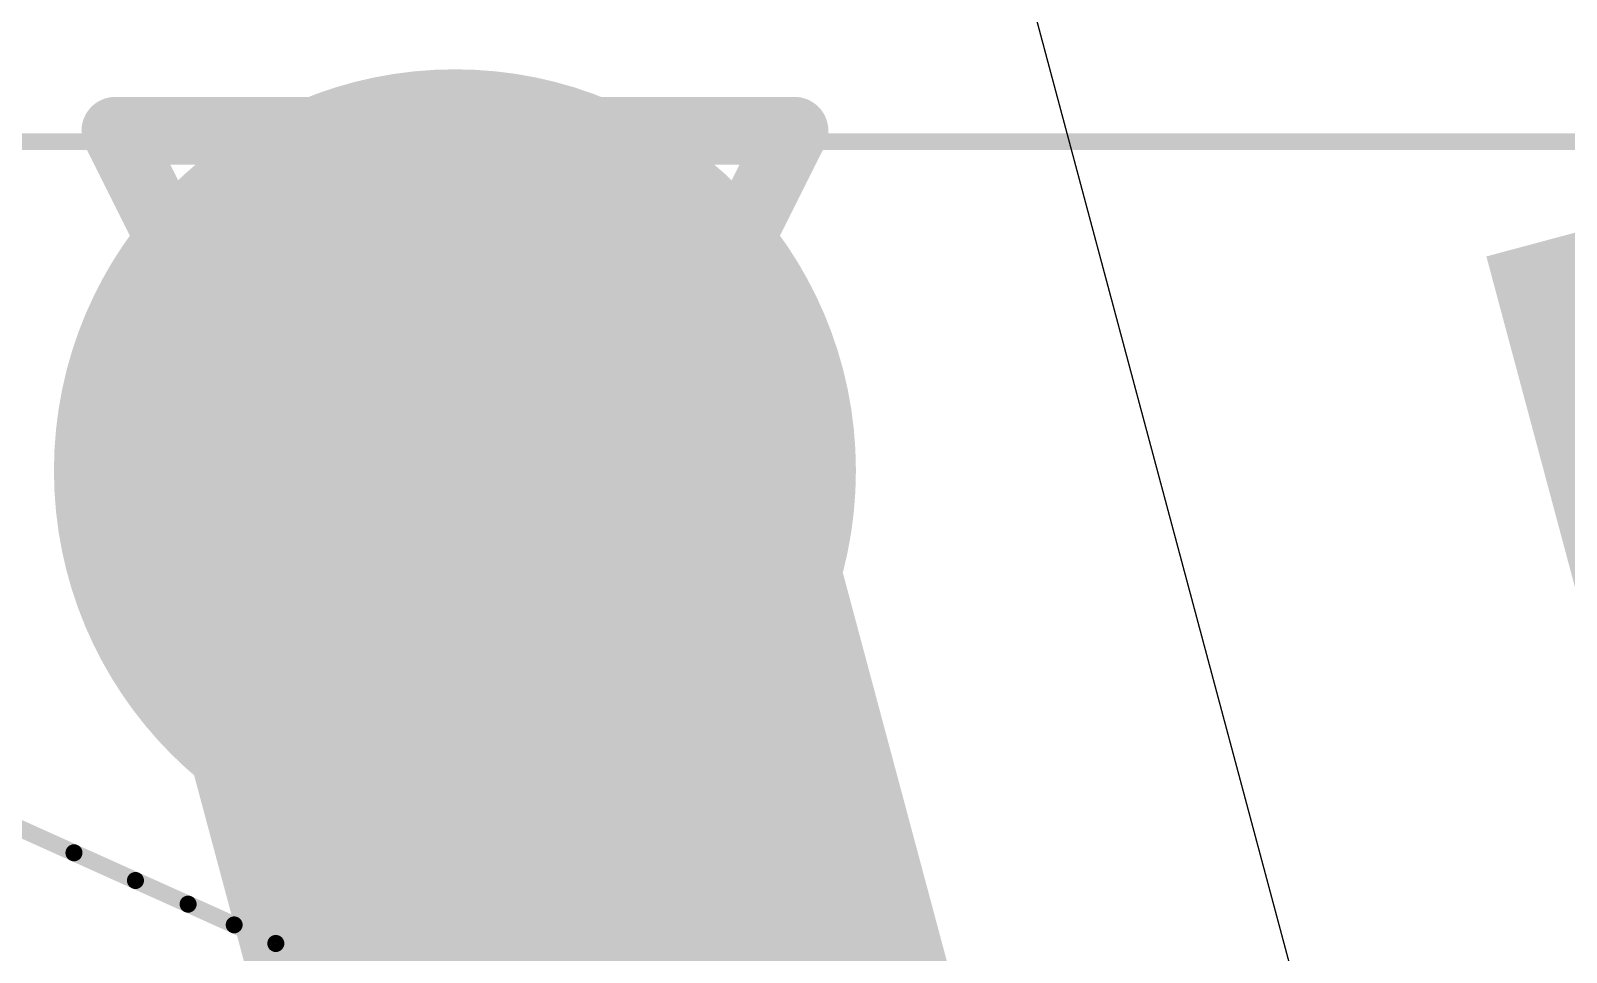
# Model space of a CAD drawing. Header units: inches. Extents: x -18 to 217, y -14 to 159.
# Drawn here: x 15.294 to 16.443, y 14.944 to 15.633 of the extents above; entities that cross this region are included whole.
import ezdxf

# ---------------------------------------------------------------- set-up
doc = ezdxf.new("R2010")
doc.units = ezdxf.units.IN
for name, color, linetype in [('Bottom Layer', 5, 'Continuous'), ('Dimension', 6, 'Continuous'), ('Drill Drawing', 1, 'Continuous'), ('Fabrication', 76, 'Continuous'), ('Top Layer', 1, 'Continuous'), ('Top Solder', 216, 'Continuous'), ('Via Holes', 16, 'Continuous')]:
    doc.layers.add(name, color=color, linetype=linetype)

# ---------------------------------------------------------------- blocks, each defined once
blk = doc.blocks.new('SK6812_EC20_10')
at = {"layer": 'Top Solder'}
blk.add_hatch(color=216, dxfattribs=at).paths.add_polyline_path([(-1.1516, -0.1484), (-0.1484, -0.1484), (-0.1484, -1.0516), (-1.1516, -1.0516)])

msp = doc.modelspace()

# ---------------------------------------------------------------- hatches: boundary and pattern name
at = {"layer": 'Bottom Layer'}
h = msp.add_hatch(color=5, dxfattribs=at)
edge = h.paths.add_edge_path()
edge.add_arc((15.6115, 15.3041), 0.3, 0, 360)
at = {"layer": 'Top Layer'}
h = msp.add_hatch(color=1, dxfattribs=at)
edge = h.paths.add_edge_path()
edge.add_arc((15.6115, 15.3041), 0.3, 0, 360)
at = {"layer": 'Via Holes'}
h = msp.add_hatch(color=7, dxfattribs=at)
edge = h.paths.add_edge_path()
edge.add_arc((15.6115, 15.3041), 0.15, 0, 360)

# ---------------------------------------------------------------- linework, layer by layer
at = {"layer": 'Dimension', "const_width": 0.254}
msp.add_lwpolyline([(58.31, 19.467, 1), (13.31, 19.467, 1)], format="xyb", close=True, dxfattribs=at)
at = {"layer": 'Drill Drawing', "const_width": 0.0508}
for points in [[(15.3575, 15.5581), (15.8655, 15.5581)], [(15.3575, 15.5581), (15.6115, 15.0501)], [(15.6115, 15.0501), (15.8655, 15.5581)]]:
    msp.add_lwpolyline(points, dxfattribs=at)
at = {"layer": 'Drill Drawing', "const_width": 0.0254}
for points in [[(15.3448, 15.5581, 1), (15.3702, 15.5581, 1)], [(15.3448, 15.5581, 1), (15.3702, 15.5581, 1)], [(15.8528, 15.5581, 1), (15.8782, 15.5581, 1)], [(15.8528, 15.5581, 1), (15.8782, 15.5581, 1)], [(15.5988, 15.0501, 1), (15.6242, 15.0501, 1)], [(15.5988, 15.0501, 1), (15.6242, 15.0501, 1)]]:
    msp.add_lwpolyline(points, format="xyb", close=True, dxfattribs=at)
at = {"layer": 'Fabrication', "const_width": 0.0127}
for points in [[(53.1935, 31.3327, -1.1671), (15.6751, 13.587)], [(53.1935, 31.3327, -1.1671), (15.6751, 13.587)], [(53.1935, 31.3327, -1.1671), (15.6751, 13.587)], [(53.1935, 31.3327, -1.1671), (15.6751, 13.587)], [(54.5111, 31.1383, -1.205705), (14.1774, 15.55)], [(54.5111, 31.1383, -1.205705), (14.1774, 15.55)]]:
    msp.add_lwpolyline(points, format="xyb", dxfattribs=at)
for points in [[(14.1774, 15.55), (22.3943, 15.55)], [(14.1774, 15.55), (22.3943, 15.55)], [(15.2705, 15.0435), (15.3265, 15.0183)], [(15.2705, 15.0435), (15.3265, 15.0183)], [(15.3265, 15.0183), (15.3725, 14.9976)], [(15.3265, 15.0183), (15.3725, 14.9976)], [(15.3725, 14.9976), (15.4119, 14.9799)], [(15.3725, 14.9976), (15.4119, 14.9799)], [(15.4119, 14.9799), (15.4463, 14.9644)], [(15.4119, 14.9799), (15.4463, 14.9644)], [(15.4463, 14.9644), (15.4775, 14.9505)], [(15.4463, 14.9644), (15.4775, 14.9505)], [(15.4775, 14.9505), (15.5069, 14.9374)], [(15.4775, 14.9505), (15.5069, 14.9374)]]:
    msp.add_lwpolyline(points, dxfattribs=at)
at = {"layer": 'Fabrication', "const_width": 0.00635}
for points in [[(15.3233, 15.0183, 1), (15.3297, 15.0183, 1)], [(15.3233, 15.0183, 1), (15.3297, 15.0183, 1)], [(15.3233, 15.0183, 1), (15.3297, 15.0183, 1)], [(15.3233, 15.0183, 1), (15.3297, 15.0183, 1)], [(15.3693, 14.9976, 1), (15.3757, 14.9976, 1)], [(15.3693, 14.9976, 1), (15.3757, 14.9976, 1)], [(15.3693, 14.9976, 1), (15.3757, 14.9976, 1)], [(15.3693, 14.9976, 1), (15.3757, 14.9976, 1)], [(15.4087, 14.9799, 1), (15.4151, 14.9799, 1)], [(15.4087, 14.9799, 1), (15.4151, 14.9799, 1)], [(15.4087, 14.9799, 1), (15.4151, 14.9799, 1)], [(15.4087, 14.9799, 1), (15.4151, 14.9799, 1)], [(15.4432, 14.9644, 1), (15.4495, 14.9644, 1)], [(15.4432, 14.9644, 1), (15.4495, 14.9644, 1)], [(15.4432, 14.9644, 1), (15.4495, 14.9644, 1)], [(15.4432, 14.9644, 1), (15.4495, 14.9644, 1)], [(15.4743, 14.9505, 1), (15.4807, 14.9505, 1)], [(15.4743, 14.9505, 1), (15.4807, 14.9505, 1)], [(15.4743, 14.9505, 1), (15.4807, 14.9505, 1)], [(15.4743, 14.9505, 1), (15.4807, 14.9505, 1)]]:
    msp.add_lwpolyline(points, format="xyb", close=True, dxfattribs=at)
at = {"layer": 'Top Layer'}
msp.add_line((16.041, 15.6617), (16.412, 14.277), dxfattribs=at)
at = {"layer": 'Top Layer', "const_width": 2.032}
msp.add_lwpolyline([(14.2446, 13.1348, -0.267603), (19.4524, 34.998)], format="xyb", dxfattribs=at)
at = {"layer": 'Top Layer', "const_width": 0.508}
msp.add_lwpolyline([(15.6327, 15.2503), (15.8294, 14.5163)], dxfattribs=at)
at = {"layer": 'Top Layer', "const_width": 0.254}
msp.add_lwpolyline([(15.5057, 15.2503, 1), (15.7597, 15.2503, 1)], format="xyb", close=True, dxfattribs=at)

# ---------------------------------------------------------------- block references
at = {"rotation": 285}
msp.add_blockref('SK6812_EC20_10', (17.697, 14.624), dxfattribs=at)

doc.saveas('drawing.dxf')
